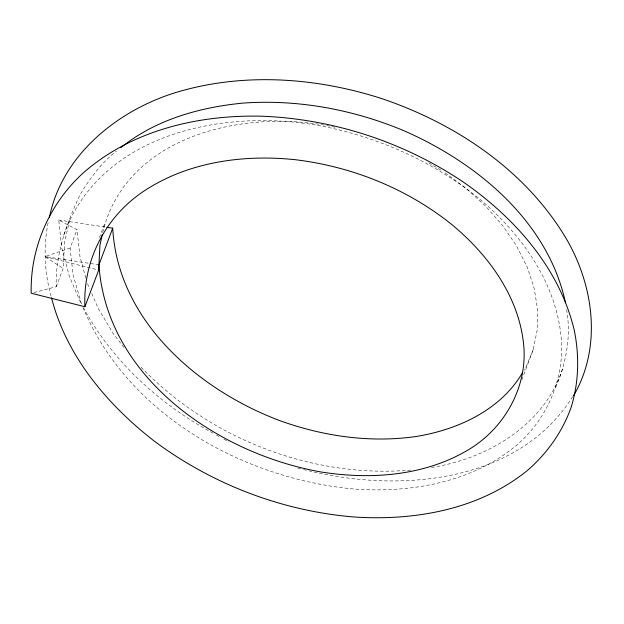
<?xml version="1.0" encoding="UTF-8"?>
<svg xmlns="http://www.w3.org/2000/svg" width="624" height="624" viewBox="0 0 624 624"><rect width="100%" height="100%" fill="white"/><g stroke="black" fill="none" stroke-linecap="round" stroke-linejoin="round"><path stroke-width="0.47" stroke-dasharray="3.12 2.34" d="M33.985 292.516L56.254 286.712C55.193 254.444 66.511 223.876 79.888 195.062C89.723 178.753 101.174 162.997 116.314 151.219M56.254 286.712L63.133 268.406L64.6 242.104L70.161 217.862M521.836 379.829L533.255 349.456L537.241 329.776L537.545 309.215L534.152 288.148L527.124 266.932L516.571 245.957L502.671 225.592L485.651 206.193L465.808 188.105L443.469 171.662M102.695 232.495C126.664 133.528 248.477 107.952 335.306 127.304M82.953 307.375C127.475 414.835 244.015 479.583 356.359 489.224C412.433 492.827 472.329 482.071 516.532 445.294C546.577 419.601 563.823 380.39 561.467 340.829C557.326 284.599 522.709 235.661 480.854 200.062C438.251 164.923 387.13 140.923 333.411 128.583C235.139 105.737 100.94 128.903 63.281 236.176M555.719 387.309C566.522 362.372 571.561 334.394 566.186 307.499M48.118 222.784C43.204 247.135 44.468 272.945 51.269 296.845M81.401 303.802L73.094 275.005L70.122 248.048L77.002 229.733L58.734 219.991L61.753 247.985L69.326 276.221L81.331 304.216M99.442 237.596L104.481 224.195M533.255 349.456L525.658 367.903L524.074 370.321M562.606 369.002C544.175 425.123 487.516 458.819 431.551 467.446M572.715 396.622C517.117 485.121 394.547 493.428 302.523 469.209M70.122 248.048L44.967 256.612L63.133 268.406M410.748 470.098C311.649 478.538 209.617 438.454 140.86 366.967M58.734 219.991L104.996 226.996M98.943 264.794L44.967 256.612L98.678 270.098M297.788 468.148L301.571 468.998M213.049 433.196C159.869 404.329 112.882 361.85 83.788 308.35M216.395 435.037L218.907 436.418M223.93 439.171L228.961 441.932M428.789 162.95L442.65 171.179M123.997 347.49L113.459 333.918L98.35 308.701L91.385 292.633M87.516 283.709L89.833 289.06M85.847 278.148L79.981 256.698L77.002 229.733"/><path stroke-width="0.94" d="M51.519 297.788C66.417 356.444 107.617 404.898 154.596 441.363C212.41 484.318 282.071 511.064 353.902 516.976C414.835 521.032 479.903 509.512 528.154 469.841C547.482 452.821 562.63 431.465 571.202 407.105C578.9 382.169 579.439 355.735 574.259 330.244C559.564 268.453 515.213 218.306 464.209 182.645C404.469 142.272 333.536 118.903 261.456 116.197C198.37 114.738 132.202 130.112 83.764 172.489C49.889 202.909 30.014 247.619 31.2 293.241L84.911 306.727C82.891 260.598 105.16 217.175 143.403 191.435C187.637 161.967 242.861 154.253 294.902 159.666C351.936 166.46 407.191 188.682 452.041 224.734C488.725 255.169 519.355 297.141 523.778 345.844C527.389 387.473 504.434 427.994 469.092 449.366C424.975 475.979 370.991 479.95 321.032 471.978C218.049 453.781 106.423 377.473 98.943 264.794L112.71 228.166L106.93 227.292M102.297 234.343L99.918 245.404L98.678 270.098L84.911 306.727M49.444 217.175C62.174 155.033 117.242 110.674 175.609 92.578C242.619 72.228 315.198 77.275 381.358 98.459C456.37 123.786 526.828 171.031 567.302 240.443C593.572 286.65 601.552 345.634 574.852 393.51L573.245 395.85M522.499 372.731C500.417 410.358 457.431 429.85 415.795 436.543C369.782 443.118 322.686 436.199 279.193 420.42C197.839 389.54 117.71 320.627 112.71 228.166M120.799 147.724C155.08 119.839 199.306 107.375 242.666 103.124C297.796 99.13 353.387 109.528 404.243 130.861C477.407 163.02 548.005 221.434 565.508 302.812"/></g></svg>
